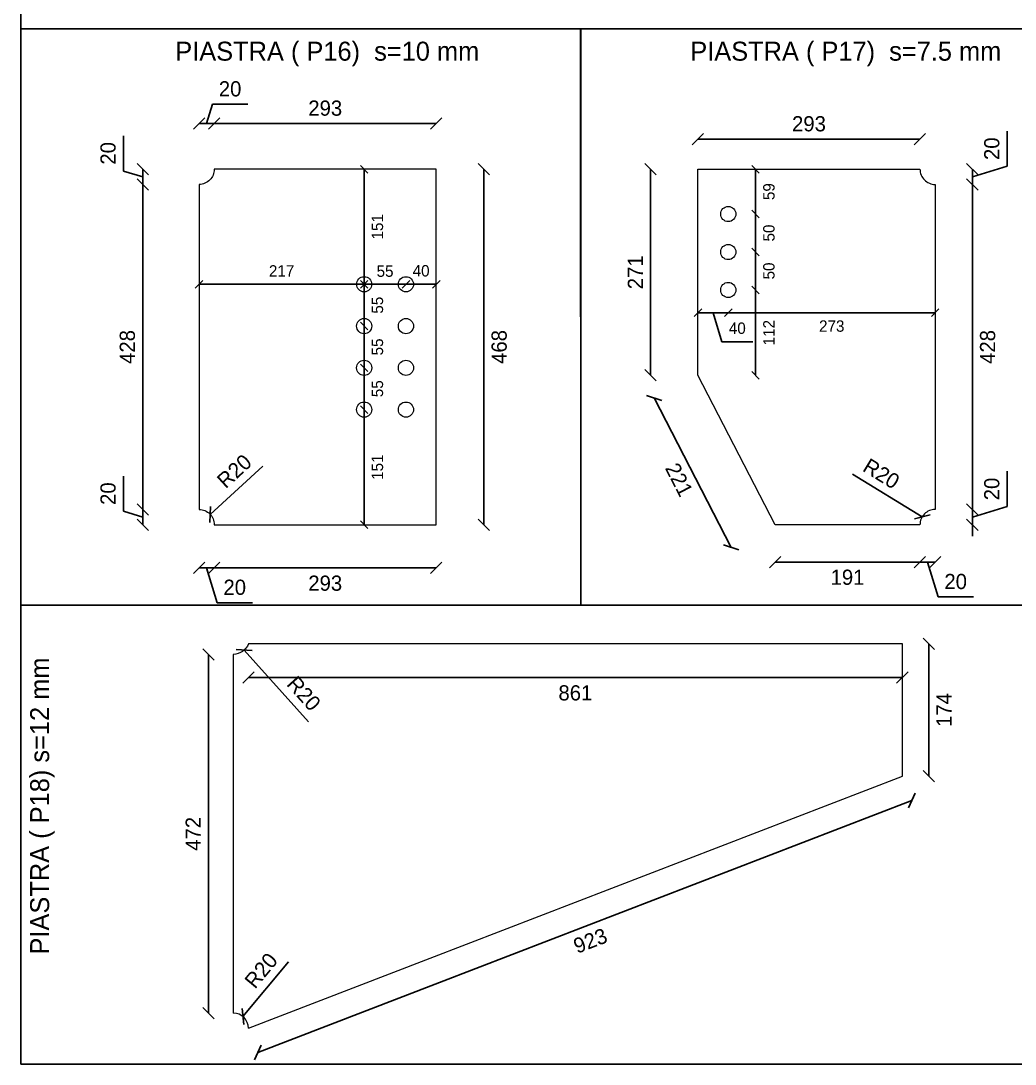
# Model space of a CAD drawing. Header units: millimetres. Extents: x -6949 to 549764, y -83146 to 127128.
# Drawn here: x 20491 to 21801, y -47002 to -45628 of the extents above; entities that cross this region are included whole.
import ezdxf

# ---------------------------------------------------------------- set-up
doc = ezdxf.new("R2010")
doc.units = ezdxf.units.MM
doc.layers.add('piastra', color=6, linetype='Continuous', lineweight=18)
doc.layers.add('quote', color=7, linetype='Continuous', lineweight=5, true_color=0x383838)
doc.styles.get("Standard").update_dxf_attribs({"font": ''})
doc.styles.get('Standard').set_extended_font_data('Bahnschrift Light')
doc.dimstyles.new('Q 1_10', dxfattribs={"dimtxt": 15, "dimasz": 10, "dimexe": 0.18, "dimexo": 0.0625, "dimgap": 10, "dimtad": 2, "dimdec": 0, "dimzin": 0, "dimdsep": 46, "dimtxsty": 'Standard', "dimblk": 'OBLIQUE', "dimcen": 0, "dimse1": 1, "dimse2": 1, "dimadec": 0, "dimazin": 0, "dimtfac": 1, "dimtdec": 0, "dimtofl": 0, "dimtmove": 1, "dimatfit": 3, "dimfxl": 1, "dimtolj": 1, "dimtzin": 0, "dimarcsym": 1})
doc.dimstyles.new('Q 1_15', dxfattribs={"dimtxt": 20, "dimasz": 15, "dimexe": 0.18, "dimexo": 0.0625, "dimgap": 10, "dimtad": 2, "dimdec": 0, "dimzin": 0, "dimdsep": 46, "dimtxsty": 'Standard', "dimblk": 'OBLIQUE', "dimcen": 0, "dimse1": 1, "dimse2": 1, "dimadec": 0, "dimazin": 0, "dimtfac": 1, "dimtdec": 0, "dimtofl": 0, "dimtmove": 1, "dimatfit": 3, "dimfxl": 1, "dimtolj": 1, "dimtzin": 0, "dimarcsym": 1})

# ---------------------------------------------------------------- blocks, each defined once
blk = doc.blocks.new('_Oblique')
at = {"color": 0, "linetype": 'ByBlock', "lineweight": -2}
blk.add_line((-0.5, -0.5), (0.5, 0.5), dxfattribs=at)
blk = doc.blocks.new('*D678')
at = {"layer": 'Defpoints', "color": 0, "transparency": 16777216}
for p in [(20726.1, -45843.6), (20651.9, -46271.6), (20726.1, -46271.6)]:
    blk.add_point(p, dxfattribs=at)
at = {"layer": 'quote', "color": 0, "lineweight": -2, "transparency": 16777216}
blk.add_line((20651.9, -45843.6), (20651.9, -46271.6), dxfattribs=at)
at = {"layer": 'quote', "color": 0, "lineweight": -2, "transparency": 16777216, "xscale": 15, "yscale": 15, "zscale": 15}
for p, rotation in [((20651.9, -45843.6), 90), ((20651.9, -46271.6), 270)]:
    blk.add_blockref('_Oblique', p, dxfattribs=dict(at, rotation=rotation))
at = {"layer": 'quote', "color": 0, "transparency": 16777216, "insert": (20631.7, -46057.6), "char_height": 20, "attachment_point": 5, "rotation": 90}
blk.add_mtext('\\A1;428', dxfattribs=at)
blk = doc.blocks.new('*D679')
at = {"layer": 'Defpoints', "color": 0, "transparency": 16777216}
for p in [(21038.6, -45763.5), (20746.1, -45823.6), (21038.6, -45823.6)]:
    blk.add_point(p, dxfattribs=at)
at = {"layer": 'quote', "color": 0, "lineweight": -2, "transparency": 16777216}
blk.add_line((20746.1, -45763.5), (21038.6, -45763.5), dxfattribs=at)
at = {"layer": 'quote', "color": 0, "lineweight": -2, "transparency": 16777216, "xscale": 15, "yscale": 15, "zscale": 15, "rotation": 180}
blk.add_blockref('_Oblique', (20746.1, -45763.5), dxfattribs=at)
at = {"layer": 'quote', "color": 0, "lineweight": -2, "transparency": 16777216, "xscale": 15, "yscale": 15, "zscale": 15}
blk.add_blockref('_Oblique', (21038.6, -45763.5), dxfattribs=at)
at = {"layer": 'quote', "color": 0, "transparency": 16777216, "insert": (20892.3, -45743.3), "char_height": 20, "attachment_point": 5}
blk.add_mtext('\\A1;293', dxfattribs=at)
blk = doc.blocks.new('*D680')
at = {"layer": 'Defpoints', "color": 0, "transparency": 16777216}
for p in [(20746.1, -46291.6), (21038.6, -46291.6), (21038.6, -46348.5)]:
    blk.add_point(p, dxfattribs=at)
at = {"layer": 'quote', "color": 0, "lineweight": -2, "transparency": 16777216}
blk.add_line((20746.1, -46348.5), (21038.6, -46348.5), dxfattribs=at)
at = {"layer": 'quote', "color": 0, "lineweight": -2, "transparency": 16777216, "xscale": 15, "yscale": 15, "zscale": 15, "rotation": 180}
blk.add_blockref('_Oblique', (20746.1, -46348.5), dxfattribs=at)
at = {"layer": 'quote', "color": 0, "lineweight": -2, "transparency": 16777216, "xscale": 15, "yscale": 15, "zscale": 15}
blk.add_blockref('_Oblique', (21038.6, -46348.5), dxfattribs=at)
at = {"layer": 'quote', "color": 0, "transparency": 16777216, "insert": (20892.3, -46368.7), "char_height": 20, "attachment_point": 5}
blk.add_mtext('\\A1;293', dxfattribs=at)
blk = doc.blocks.new('*D681')
at = {"layer": 'Defpoints', "color": 0, "transparency": 16777216}
for p in [(21038.6, -45823.6), (21101.3, -45823.6), (21038.6, -46291.6)]:
    blk.add_point(p, dxfattribs=at)
at = {"layer": 'quote', "color": 0, "lineweight": -2, "transparency": 16777216}
blk.add_line((21101.3, -46291.6), (21101.3, -45823.6), dxfattribs=at)
at = {"layer": 'quote', "color": 0, "lineweight": -2, "transparency": 16777216, "xscale": 15, "yscale": 15, "zscale": 15}
for p, rotation in [((21101.3, -45823.6), 90), ((21101.3, -46291.6), 270)]:
    blk.add_blockref('_Oblique', p, dxfattribs=dict(at, rotation=rotation))
at = {"layer": 'quote', "color": 0, "transparency": 16777216, "insert": (21121.5, -46057.6), "char_height": 20, "attachment_point": 5, "rotation": 90}
blk.add_mtext('\\A1;468', dxfattribs=at)
blk = doc.blocks.new('*D682')
at = {"layer": 'Defpoints', "color": 0, "transparency": 16777216}
for p in [(20651.9, -45823.6), (20726.1, -45823.6), (20726.1, -45843.6)]:
    blk.add_point(p, dxfattribs=at)
at = {"layer": 'quote', "color": 0, "lineweight": -2, "transparency": 16777216}
for p, q in [((20626.5, -45826), (20626.5, -45779.5)), ((20651.9, -45833.6), (20626.5, -45826)), ((20651.9, -45843.6), (20651.9, -45823.6))]:
    blk.add_line(p, q, dxfattribs=at)
at = {"layer": 'quote', "color": 0, "lineweight": -2, "transparency": 16777216, "xscale": 15, "yscale": 15, "zscale": 15}
for p, rotation in [((20651.9, -45823.6), 90), ((20651.9, -45843.6), 270)]:
    blk.add_blockref('_Oblique', p, dxfattribs=dict(at, rotation=rotation))
at = {"layer": 'quote', "color": 0, "transparency": 16777216, "insert": (20606.3, -45802.7), "char_height": 20, "attachment_point": 5, "rotation": 90}
blk.add_mtext('\\A1;20', dxfattribs=at)
blk = doc.blocks.new('*D683')
at = {"layer": 'Defpoints', "color": 0, "transparency": 16777216}
for p in [(20726.1, -46271.6), (20651.9, -46291.6), (20726.1, -46291.6)]:
    blk.add_point(p, dxfattribs=at)
at = {"layer": 'quote', "color": 0, "lineweight": -2, "transparency": 16777216}
for p, q in [((20626.5, -46274), (20626.5, -46227.5)), ((20651.9, -46271.6), (20651.9, -46291.6)), ((20651.9, -46281.6), (20626.5, -46274))]:
    blk.add_line(p, q, dxfattribs=at)
at = {"layer": 'quote', "color": 0, "lineweight": -2, "transparency": 16777216, "xscale": 15, "yscale": 15, "zscale": 15}
for p, rotation in [((20651.9, -46271.6), 90), ((20651.9, -46291.6), 270)]:
    blk.add_blockref('_Oblique', p, dxfattribs=dict(at, rotation=rotation))
at = {"layer": 'quote', "color": 0, "transparency": 16777216, "insert": (20606.3, -46250.7), "char_height": 20, "attachment_point": 5, "rotation": 90}
blk.add_mtext('\\A1;20', dxfattribs=at)
blk = doc.blocks.new('*D684')
at = {"layer": 'Defpoints', "color": 0, "transparency": 16777216}
for p in [(20746.1, -45763.5), (20746.1, -45823.6), (20726.1, -45843.6)]:
    blk.add_point(p, dxfattribs=at)
at = {"layer": 'quote', "color": 0, "lineweight": -2, "transparency": 16777216}
for p, q in [((20736.1, -45763.5), (20743.7, -45738.1)), ((20743.7, -45738.1), (20790.2, -45738.1)), ((20726.1, -45763.5), (20746.1, -45763.5))]:
    blk.add_line(p, q, dxfattribs=at)
at = {"layer": 'quote', "color": 0, "lineweight": -2, "transparency": 16777216, "xscale": 15, "yscale": 15, "zscale": 15, "rotation": 180}
blk.add_blockref('_Oblique', (20726.1, -45763.5), dxfattribs=at)
at = {"layer": 'quote', "color": 0, "lineweight": -2, "transparency": 16777216, "xscale": 15, "yscale": 15, "zscale": 15}
blk.add_blockref('_Oblique', (20746.1, -45763.5), dxfattribs=at)
at = {"layer": 'quote', "color": 0, "transparency": 16777216, "insert": (20767, -45717.9), "char_height": 20, "attachment_point": 5}
blk.add_mtext('\\A1;20', dxfattribs=at)
blk = doc.blocks.new('*D685')
at = {"layer": 'Defpoints', "color": 0, "transparency": 16777216}
for p in [(20726.1, -46271.6), (20746.1, -46291.6), (20726.1, -46348.5)]:
    blk.add_point(p, dxfattribs=at)
at = {"layer": 'quote', "color": 0, "lineweight": -2, "transparency": 16777216}
for p, q in [((20746.1, -46348.5), (20726.1, -46348.5)), ((20736.1, -46348.5), (20749.8, -46394.3)), ((20749.8, -46394.3), (20796.4, -46394.3))]:
    blk.add_line(p, q, dxfattribs=at)
at = {"layer": 'quote', "color": 0, "lineweight": -2, "transparency": 16777216, "xscale": 15, "yscale": 15, "zscale": 15, "rotation": 180}
blk.add_blockref('_Oblique', (20726.1, -46348.5), dxfattribs=at)
at = {"layer": 'quote', "color": 0, "lineweight": -2, "transparency": 16777216, "xscale": 15, "yscale": 15, "zscale": 15}
blk.add_blockref('_Oblique', (20746.1, -46348.5), dxfattribs=at)
at = {"layer": 'quote', "color": 0, "transparency": 16777216, "insert": (20773.1, -46374.1), "char_height": 20, "attachment_point": 5}
blk.add_mtext('\\A1;20', dxfattribs=at)
blk = doc.blocks.new('*D686')
at = {"layer": 'Defpoints', "color": 0, "transparency": 16777216}
for p in [(21675.7, -45784.1), (21383.2, -45823.6), (21675.7, -45823.6)]:
    blk.add_point(p, dxfattribs=at)
at = {"layer": 'quote', "color": 0, "lineweight": -2, "transparency": 16777216}
blk.add_line((21383.2, -45784.1), (21675.7, -45784.1), dxfattribs=at)
at = {"layer": 'quote', "color": 0, "lineweight": -2, "transparency": 16777216, "xscale": 15, "yscale": 15, "zscale": 15, "rotation": 180}
blk.add_blockref('_Oblique', (21383.2, -45784.1), dxfattribs=at)
at = {"layer": 'quote', "color": 0, "lineweight": -2, "transparency": 16777216, "xscale": 15, "yscale": 15, "zscale": 15}
blk.add_blockref('_Oblique', (21675.7, -45784.1), dxfattribs=at)
at = {"layer": 'quote', "color": 0, "transparency": 16777216, "insert": (21529.5, -45763.9), "char_height": 20, "attachment_point": 5}
blk.add_mtext('\\A1;293', dxfattribs=at)
blk = doc.blocks.new('*D687')
at = {"layer": 'Defpoints', "color": 0, "transparency": 16777216}
for p in [(21383.2, -45823.6), (21320.9, -46094.9), (21383.2, -46094.9)]:
    blk.add_point(p, dxfattribs=at)
at = {"layer": 'quote', "color": 0, "lineweight": -2, "transparency": 16777216}
blk.add_line((21320.9, -45823.6), (21320.9, -46094.9), dxfattribs=at)
at = {"layer": 'quote', "color": 0, "lineweight": -2, "transparency": 16777216, "xscale": 15, "yscale": 15, "zscale": 15}
for p, rotation in [((21320.9, -45823.6), 90), ((21320.9, -46094.9), 270)]:
    blk.add_blockref('_Oblique', p, dxfattribs=dict(at, rotation=rotation))
at = {"layer": 'quote', "color": 0, "transparency": 16777216, "insert": (21300.8, -45959.3), "char_height": 20, "attachment_point": 5, "rotation": 90}
blk.add_mtext('\\A1;271', dxfattribs=at)
blk = doc.blocks.new('*D688')
at = {"layer": 'Defpoints', "color": 0, "transparency": 16777216}
for p in [(21383.2, -46094.9), (21484.8, -46291.6), (21427.1, -46321.4)]:
    blk.add_point(p, dxfattribs=at)
at = {"layer": 'quote', "color": 0, "lineweight": -2, "transparency": 16777216}
blk.add_line((21325.5, -46124.7), (21427.1, -46321.4), dxfattribs=at)
at = {"layer": 'quote', "color": 0, "lineweight": -2, "transparency": 16777216, "xscale": 15, "yscale": 15, "zscale": 15}
for p, rotation in [((21325.5, -46124.7), 117.3238909274836), ((21427.1, -46321.4), 297.3238909274836)]:
    blk.add_blockref('_Oblique', p, dxfattribs=dict(at, rotation=rotation))
at = {"layer": 'quote', "color": 0, "transparency": 16777216, "insert": (21358.5, -46232.3), "char_height": 20, "attachment_point": 5, "rotation": 297.3239}
blk.add_mtext('\\A1;221', dxfattribs=at)
blk = doc.blocks.new('*D689')
at = {"layer": 'Defpoints', "color": 0, "transparency": 16777216}
for p in [(21484.8, -46291.6), (21675.7, -46291.6), (21675.7, -46340.8)]:
    blk.add_point(p, dxfattribs=at)
at = {"layer": 'quote', "color": 0, "lineweight": -2, "transparency": 16777216}
blk.add_line((21484.8, -46340.8), (21675.7, -46340.8), dxfattribs=at)
at = {"layer": 'quote', "color": 0, "lineweight": -2, "transparency": 16777216, "xscale": 15, "yscale": 15, "zscale": 15, "rotation": 180}
blk.add_blockref('_Oblique', (21484.8, -46340.8), dxfattribs=at)
at = {"layer": 'quote', "color": 0, "lineweight": -2, "transparency": 16777216, "xscale": 15, "yscale": 15, "zscale": 15}
blk.add_blockref('_Oblique', (21675.7, -46340.8), dxfattribs=at)
at = {"layer": 'quote', "color": 0, "transparency": 16777216, "insert": (21580.3, -46360.9), "char_height": 20, "attachment_point": 5}
blk.add_mtext('\\A1;191', dxfattribs=at)
blk = doc.blocks.new('*D690')
at = {"layer": 'Defpoints', "color": 0, "transparency": 16777216}
for p in [(21695.7, -45843.6), (21744.7, -45843.6), (21695.7, -46271.6)]:
    blk.add_point(p, dxfattribs=at)
at = {"layer": 'quote', "color": 0, "lineweight": -2, "transparency": 16777216}
blk.add_line((21744.7, -46271.6), (21744.7, -45843.6), dxfattribs=at)
at = {"layer": 'quote', "color": 0, "lineweight": -2, "transparency": 16777216, "xscale": 15, "yscale": 15, "zscale": 15}
for p, rotation in [((21744.7, -45843.6), 90), ((21744.7, -46271.6), 270)]:
    blk.add_blockref('_Oblique', p, dxfattribs=dict(at, rotation=rotation))
at = {"layer": 'quote', "color": 0, "transparency": 16777216, "insert": (21764.9, -46057.6), "char_height": 20, "attachment_point": 5, "rotation": 90}
blk.add_mtext('\\A1;428', dxfattribs=at)
blk = doc.blocks.new('*D691')
at = {"layer": 'Defpoints', "color": 0, "transparency": 16777216}
for p in [(21695.7, -46271.6), (21675.7, -46291.6), (21695.7, -46340.8)]:
    blk.add_point(p, dxfattribs=at)
at = {"layer": 'quote', "color": 0, "lineweight": -2, "transparency": 16777216}
for p, q in [((21675.7, -46340.8), (21695.7, -46340.8)), ((21685.7, -46340.8), (21699.5, -46386.7)), ((21699.5, -46386.7), (21746, -46386.7))]:
    blk.add_line(p, q, dxfattribs=at)
at = {"layer": 'quote', "color": 0, "lineweight": -2, "transparency": 16777216, "xscale": 15, "yscale": 15, "zscale": 15, "rotation": 180}
blk.add_blockref('_Oblique', (21675.7, -46340.8), dxfattribs=at)
at = {"layer": 'quote', "color": 0, "lineweight": -2, "transparency": 16777216, "xscale": 15, "yscale": 15, "zscale": 15}
blk.add_blockref('_Oblique', (21695.7, -46340.8), dxfattribs=at)
at = {"layer": 'quote', "color": 0, "transparency": 16777216, "insert": (21722.7, -46366.5), "char_height": 20, "attachment_point": 5}
blk.add_mtext('\\A1;20', dxfattribs=at)
blk = doc.blocks.new('*D692')
at = {"layer": 'Defpoints', "color": 0, "transparency": 16777216}
for p in [(21695.7, -46271.6), (21744.7, -46271.6), (21695.7, -46291.6)]:
    blk.add_point(p, dxfattribs=at)
at = {"layer": 'quote', "color": 0, "lineweight": -2, "transparency": 16777216}
for p, q in [((21790.6, -46267.8), (21790.6, -46221.3)), ((21744.7, -46271.6), (21744.7, -46256.6)), ((21744.7, -46281.6), (21790.6, -46267.8)), ((21744.7, -46291.6), (21744.7, -46271.6)), ((21744.7, -46291.6), (21744.7, -46306.6))]:
    blk.add_line(p, q, dxfattribs=at)
at = {"layer": 'quote', "color": 0, "lineweight": -2, "transparency": 16777216, "xscale": 15, "yscale": 15, "zscale": 15}
for p, rotation in [((21744.7, -46271.6), 270), ((21744.7, -46291.6), 90)]:
    blk.add_blockref('_Oblique', p, dxfattribs=dict(at, rotation=rotation))
at = {"layer": 'quote', "color": 0, "transparency": 16777216, "insert": (21770.4, -46244.6), "char_height": 20, "attachment_point": 5, "rotation": 90}
blk.add_mtext('\\A1;20', dxfattribs=at)
blk = doc.blocks.new('*D693')
at = {"layer": 'Defpoints', "color": 0, "transparency": 16777216}
for p in [(21695.7, -45823.6), (21744.7, -45823.6), (21695.7, -45843.6)]:
    blk.add_point(p, dxfattribs=at)
at = {"layer": 'quote', "color": 0, "lineweight": -2, "transparency": 16777216}
for p, q in [((21790.6, -45819.8), (21790.6, -45773.3)), ((21744.7, -45833.6), (21790.6, -45819.8)), ((21744.7, -45843.6), (21744.7, -45823.6))]:
    blk.add_line(p, q, dxfattribs=at)
at = {"layer": 'quote', "color": 0, "lineweight": -2, "transparency": 16777216, "xscale": 15, "yscale": 15, "zscale": 15}
for p, rotation in [((21744.7, -45823.6), 90), ((21744.7, -45843.6), 270)]:
    blk.add_blockref('_Oblique', p, dxfattribs=dict(at, rotation=rotation))
at = {"layer": 'quote', "color": 0, "transparency": 16777216, "insert": (21770.4, -45796.6), "char_height": 20, "attachment_point": 5, "rotation": 90}
blk.add_mtext('\\A1;20', dxfattribs=at)
blk = doc.blocks.new('*D939')
at = {"layer": 'Defpoints', "color": 0, "transparency": 16777216}
for p in [(20740.8, -46278.1), (20726.1, -46291.6)]:
    blk.add_point(p, dxfattribs=at)
at = {"layer": 'quote', "color": 0, "lineweight": -2, "transparency": 16777216}
blk.add_line((20809.9, -46214.4), (20740.8, -46278.1), dxfattribs=at)
at = {"layer": 'quote', "color": 0, "lineweight": -2, "transparency": 16777216, "xscale": 15, "yscale": 15, "zscale": 15, "rotation": 222.6615981457898}
blk.add_blockref('_Oblique', (20740.8, -46278.1), dxfattribs=at)
at = {"layer": 'quote', "color": 0, "transparency": 16777216, "insert": (20772.6, -46221.2), "char_height": 20, "attachment_point": 5, "rotation": 42.6616}
blk.add_mtext('\\A1;R20', dxfattribs=at)
blk = doc.blocks.new('*D940')
at = {"layer": 'Defpoints', "color": 0, "transparency": 16777216}
for p in [(21678.7, -46281.2), (21695.7, -46291.6)]:
    blk.add_point(p, dxfattribs=at)
at = {"layer": 'quote', "color": 0, "lineweight": -2, "transparency": 16777216}
blk.add_line((21587, -46225.1), (21678.7, -46281.2), dxfattribs=at)
at = {"layer": 'quote', "color": 0, "lineweight": -2, "transparency": 16777216, "xscale": 15, "yscale": 15, "zscale": 15, "rotation": 328.5579827585426}
blk.add_blockref('_Oblique', (21678.7, -46281.2), dxfattribs=at)
at = {"layer": 'quote', "color": 0, "transparency": 16777216, "insert": (21624.8, -46224.5), "char_height": 20, "attachment_point": 5, "rotation": 328.558}
blk.add_mtext('\\A1;R20', dxfattribs=at)
blk = doc.blocks.new('*D1135')
at = {"layer": 'Defpoints', "color": 0, "transparency": 16777216}
for p in [(20943.6, -45975.1), (20998.6, -45975.1), (20998.6, -45975.1)]:
    blk.add_point(p, dxfattribs=at)
at = {"layer": 'quote', "color": 0, "lineweight": -2, "transparency": 16777216}
blk.add_line((20943.6, -45975.1), (20998.6, -45975.1), dxfattribs=at)
at = {"layer": 'quote', "color": 0, "lineweight": -2, "transparency": 16777216, "xscale": 10, "yscale": 10, "zscale": 10, "rotation": 180}
blk.add_blockref('_Oblique', (20943.6, -45975.1), dxfattribs=at)
at = {"layer": 'quote', "color": 0, "lineweight": -2, "transparency": 16777216, "xscale": 10, "yscale": 10, "zscale": 10}
blk.add_blockref('_Oblique', (20998.6, -45975.1), dxfattribs=at)
at = {"layer": 'quote', "color": 0, "transparency": 16777216, "insert": (20971.1, -45957.9), "char_height": 15, "attachment_point": 5}
blk.add_mtext('\\A1;55', dxfattribs=at)
blk = doc.blocks.new('*D1136')
at = {"layer": 'Defpoints', "color": 0, "transparency": 16777216}
for p in [(20726.1, -45952.9), (20726.1, -45975.1), (20943.6, -45975.1)]:
    blk.add_point(p, dxfattribs=at)
at = {"layer": 'quote', "color": 0, "lineweight": -2, "transparency": 16777216}
blk.add_line((20943.6, -45975.1), (20726.1, -45975.1), dxfattribs=at)
at = {"layer": 'quote', "color": 0, "lineweight": -2, "transparency": 16777216, "xscale": 10, "yscale": 10, "zscale": 10, "rotation": 180}
blk.add_blockref('_Oblique', (20726.1, -45975.1), dxfattribs=at)
at = {"layer": 'quote', "color": 0, "lineweight": -2, "transparency": 16777216, "xscale": 10, "yscale": 10, "zscale": 10}
blk.add_blockref('_Oblique', (20943.6, -45975.1), dxfattribs=at)
at = {"layer": 'quote', "color": 0, "transparency": 16777216, "insert": (20834.8, -45957.5), "char_height": 15, "attachment_point": 5}
blk.add_mtext('\\A1;217', dxfattribs=at)
blk = doc.blocks.new('*D1137')
at = {"layer": 'Defpoints', "color": 0, "transparency": 16777216}
for p in [(21038.6, -45952.9), (20998.6, -45975.1), (21038.6, -45975.1)]:
    blk.add_point(p, dxfattribs=at)
at = {"layer": 'quote', "color": 0, "lineweight": -2, "transparency": 16777216}
blk.add_line((20998.6, -45975.1), (21038.6, -45975.1), dxfattribs=at)
at = {"layer": 'quote', "color": 0, "lineweight": -2, "transparency": 16777216, "xscale": 10, "yscale": 10, "zscale": 10, "rotation": 180}
blk.add_blockref('_Oblique', (20998.6, -45975.1), dxfattribs=at)
at = {"layer": 'quote', "color": 0, "lineweight": -2, "transparency": 16777216, "xscale": 10, "yscale": 10, "zscale": 10}
blk.add_blockref('_Oblique', (21038.6, -45975.1), dxfattribs=at)
at = {"layer": 'quote', "color": 0, "transparency": 16777216, "insert": (21018.6, -45957.4), "char_height": 15, "attachment_point": 5}
blk.add_mtext('\\A1;40', dxfattribs=at)
blk = doc.blocks.new('*D1138')
at = {"layer": 'Defpoints', "color": 0, "transparency": 16777216}
for p in [(20943.6, -46085.1), (20943.6, -46085.1), (20943.6, -46140.1)]:
    blk.add_point(p, dxfattribs=at)
at = {"layer": 'quote', "color": 0, "lineweight": -2, "transparency": 16777216}
blk.add_line((20943.6, -46140.1), (20943.6, -46085.1), dxfattribs=at)
at = {"layer": 'quote', "color": 0, "lineweight": -2, "transparency": 16777216, "xscale": 10, "yscale": 10, "zscale": 10}
for p, rotation in [((20943.6, -46085.1), 90), ((20943.6, -46140.1), 270)]:
    blk.add_blockref('_Oblique', p, dxfattribs=dict(at, rotation=rotation))
at = {"layer": 'quote', "color": 0, "transparency": 16777216, "insert": (20961.1, -46112.6), "char_height": 15, "attachment_point": 5, "rotation": 90}
blk.add_mtext('\\A1;55', dxfattribs=at)
blk = doc.blocks.new('*D1139')
at = {"layer": 'Defpoints', "color": 0, "transparency": 16777216}
for p in [(20943.6, -46030.1), (20943.6, -46030.1), (20943.6, -46085.1)]:
    blk.add_point(p, dxfattribs=at)
at = {"layer": 'quote', "color": 0, "lineweight": -2, "transparency": 16777216}
blk.add_line((20943.6, -46085.1), (20943.6, -46030.1), dxfattribs=at)
at = {"layer": 'quote', "color": 0, "lineweight": -2, "transparency": 16777216, "xscale": 10, "yscale": 10, "zscale": 10}
for p, rotation in [((20943.6, -46030.1), 90), ((20943.6, -46085.1), 270)]:
    blk.add_blockref('_Oblique', p, dxfattribs=dict(at, rotation=rotation))
at = {"layer": 'quote', "color": 0, "transparency": 16777216, "insert": (20961.1, -46057.6), "char_height": 15, "attachment_point": 5, "rotation": 90}
blk.add_mtext('\\A1;55', dxfattribs=at)
blk = doc.blocks.new('*D1140')
at = {"layer": 'Defpoints', "color": 0, "transparency": 16777216}
for p in [(20943.6, -45975.1), (20943.6, -45975.1), (20943.6, -46030.1)]:
    blk.add_point(p, dxfattribs=at)
at = {"layer": 'quote', "color": 0, "lineweight": -2, "transparency": 16777216}
blk.add_line((20943.6, -46030.1), (20943.6, -45975.1), dxfattribs=at)
at = {"layer": 'quote', "color": 0, "lineweight": -2, "transparency": 16777216, "xscale": 10, "yscale": 10, "zscale": 10}
for p, rotation in [((20943.6, -45975.1), 90), ((20943.6, -46030.1), 270)]:
    blk.add_blockref('_Oblique', p, dxfattribs=dict(at, rotation=rotation))
at = {"layer": 'quote', "color": 0, "transparency": 16777216, "insert": (20961.1, -46002.6), "char_height": 15, "attachment_point": 5, "rotation": 90}
blk.add_mtext('\\A1;55', dxfattribs=at)
blk = doc.blocks.new('*D1141')
at = {"layer": 'Defpoints', "color": 0, "transparency": 16777216}
for p in [(20943.6, -45823.6), (20943.6, -45823.6), (20943.6, -45975.1)]:
    blk.add_point(p, dxfattribs=at)
at = {"layer": 'quote', "color": 0, "lineweight": -2, "transparency": 16777216}
blk.add_line((20943.6, -45975.1), (20943.6, -45823.6), dxfattribs=at)
at = {"layer": 'quote', "color": 0, "lineweight": -2, "transparency": 16777216, "xscale": 10, "yscale": 10, "zscale": 10}
for p, rotation in [((20943.6, -45823.6), 90), ((20943.6, -45975.1), 270)]:
    blk.add_blockref('_Oblique', p, dxfattribs=dict(at, rotation=rotation))
at = {"layer": 'quote', "color": 0, "transparency": 16777216, "insert": (20961.1, -45899.4), "char_height": 15, "attachment_point": 5, "rotation": 90}
blk.add_mtext('\\A1;151', dxfattribs=at)
blk = doc.blocks.new('*D1142')
at = {"layer": 'Defpoints', "color": 0, "transparency": 16777216}
for p in [(20943.6, -46140.1), (20943.6, -46291.6), (20943.6, -46291.6)]:
    blk.add_point(p, dxfattribs=at)
at = {"layer": 'quote', "color": 0, "lineweight": -2, "transparency": 16777216}
blk.add_line((20943.6, -46140.1), (20943.6, -46291.6), dxfattribs=at)
at = {"layer": 'quote', "color": 0, "lineweight": -2, "transparency": 16777216, "xscale": 10, "yscale": 10, "zscale": 10}
for p, rotation in [((20943.6, -46140.1), 90), ((20943.6, -46291.6), 270)]:
    blk.add_blockref('_Oblique', p, dxfattribs=dict(at, rotation=rotation))
at = {"layer": 'quote', "color": 0, "transparency": 16777216, "insert": (20961.1, -46215.9), "char_height": 15, "attachment_point": 5, "rotation": 90}
blk.add_mtext('\\A1;151', dxfattribs=at)
blk = doc.blocks.new('*D1143')
at = {"layer": 'Defpoints', "color": 0, "transparency": 16777216}
for p in [(21423.2, -45823.6), (21459.1, -45823.6), (21423.2, -45882.6)]:
    blk.add_point(p, dxfattribs=at)
at = {"layer": 'quote', "color": 0, "lineweight": -2, "transparency": 16777216}
blk.add_line((21459.1, -45882.6), (21459.1, -45823.6), dxfattribs=at)
at = {"layer": 'quote', "color": 0, "lineweight": -2, "transparency": 16777216, "xscale": 10, "yscale": 10, "zscale": 10}
for p, rotation in [((21459.1, -45823.6), 90), ((21459.1, -45882.6), 270)]:
    blk.add_blockref('_Oblique', p, dxfattribs=dict(at, rotation=rotation))
at = {"layer": 'quote', "color": 0, "transparency": 16777216, "insert": (21476.8, -45853.1), "char_height": 15, "attachment_point": 5, "rotation": 90}
blk.add_mtext('\\A1;59', dxfattribs=at)
blk = doc.blocks.new('*D1144')
at = {"layer": 'Defpoints', "color": 0, "transparency": 16777216}
for p in [(21423.2, -45882.6), (21459.1, -45882.6), (21423.2, -45932.6)]:
    blk.add_point(p, dxfattribs=at)
at = {"layer": 'quote', "color": 0, "lineweight": -2, "transparency": 16777216}
blk.add_line((21459.1, -45932.6), (21459.1, -45882.6), dxfattribs=at)
at = {"layer": 'quote', "color": 0, "lineweight": -2, "transparency": 16777216, "xscale": 10, "yscale": 10, "zscale": 10}
for p, rotation in [((21459.1, -45882.6), 90), ((21459.1, -45932.6), 270)]:
    blk.add_blockref('_Oblique', p, dxfattribs=dict(at, rotation=rotation))
at = {"layer": 'quote', "color": 0, "transparency": 16777216, "insert": (21476.8, -45907.6), "char_height": 15, "attachment_point": 5, "rotation": 90}
blk.add_mtext('\\A1;50', dxfattribs=at)
blk = doc.blocks.new('*D1145')
at = {"layer": 'Defpoints', "color": 0, "transparency": 16777216}
for p in [(21423.2, -45932.6), (21459.1, -45932.6), (21423.2, -45982.6)]:
    blk.add_point(p, dxfattribs=at)
at = {"layer": 'quote', "color": 0, "lineweight": -2, "transparency": 16777216}
blk.add_line((21459.1, -45982.6), (21459.1, -45932.6), dxfattribs=at)
at = {"layer": 'quote', "color": 0, "lineweight": -2, "transparency": 16777216, "xscale": 10, "yscale": 10, "zscale": 10}
for p, rotation in [((21459.1, -45932.6), 90), ((21459.1, -45982.6), 270)]:
    blk.add_blockref('_Oblique', p, dxfattribs=dict(at, rotation=rotation))
at = {"layer": 'quote', "color": 0, "transparency": 16777216, "insert": (21476.8, -45957.6), "char_height": 15, "attachment_point": 5, "rotation": 90}
blk.add_mtext('\\A1;50', dxfattribs=at)
blk = doc.blocks.new('*D1146')
at = {"layer": 'Defpoints', "color": 0, "transparency": 16777216}
for p in [(21423.2, -45982.6), (21459.1, -45982.6), (21383.2, -46094.9)]:
    blk.add_point(p, dxfattribs=at)
at = {"layer": 'quote', "color": 0, "lineweight": -2, "transparency": 16777216}
blk.add_line((21459.1, -46094.9), (21459.1, -45982.6), dxfattribs=at)
at = {"layer": 'quote', "color": 0, "lineweight": -2, "transparency": 16777216, "xscale": 10, "yscale": 10, "zscale": 10}
for p, rotation in [((21459.1, -45982.6), 90), ((21459.1, -46094.9), 270)]:
    blk.add_blockref('_Oblique', p, dxfattribs=dict(at, rotation=rotation))
at = {"layer": 'quote', "color": 0, "transparency": 16777216, "insert": (21476.7, -46038.8), "char_height": 15, "attachment_point": 5, "rotation": 90}
blk.add_mtext('\\A1;112', dxfattribs=at)
blk = doc.blocks.new('*D1147')
at = {"layer": 'Defpoints', "color": 0, "transparency": 16777216}
for p in [(21423.2, -45932.6), (21383.2, -45959.3), (21423.2, -46012.5)]:
    blk.add_point(p, dxfattribs=at)
at = {"layer": 'quote', "color": 0, "lineweight": -2, "transparency": 16777216}
for p, q in [((21383.2, -46012.5), (21423.2, -46012.5)), ((21403.2, -46012.5), (21414.7, -46050.7)), ((21414.7, -46050.7), (21455.5, -46050.7))]:
    blk.add_line(p, q, dxfattribs=at)
at = {"layer": 'quote', "color": 0, "lineweight": -2, "transparency": 16777216, "xscale": 10, "yscale": 10, "zscale": 10, "rotation": 180}
blk.add_blockref('_Oblique', (21383.2, -46012.5), dxfattribs=at)
at = {"layer": 'quote', "color": 0, "lineweight": -2, "transparency": 16777216, "xscale": 10, "yscale": 10, "zscale": 10}
blk.add_blockref('_Oblique', (21423.2, -46012.5), dxfattribs=at)
at = {"layer": 'quote', "color": 0, "transparency": 16777216, "insert": (21435.1, -46033), "char_height": 15, "attachment_point": 5}
blk.add_mtext('\\A1;40', dxfattribs=at)
blk = doc.blocks.new('*D1148')
at = {"layer": 'Defpoints', "color": 0, "transparency": 16777216}
for p in [(21423.2, -45932.6), (21695.7, -46012.5), (21695.7, -46012.5)]:
    blk.add_point(p, dxfattribs=at)
at = {"layer": 'quote', "color": 0, "lineweight": -2, "transparency": 16777216}
blk.add_line((21423.2, -46012.5), (21695.7, -46012.5), dxfattribs=at)
at = {"layer": 'quote', "color": 0, "lineweight": -2, "transparency": 16777216, "xscale": 10, "yscale": 10, "zscale": 10, "rotation": 180}
blk.add_blockref('_Oblique', (21423.2, -46012.5), dxfattribs=at)
at = {"layer": 'quote', "color": 0, "lineweight": -2, "transparency": 16777216, "xscale": 10, "yscale": 10, "zscale": 10}
blk.add_blockref('_Oblique', (21695.7, -46012.5), dxfattribs=at)
at = {"layer": 'quote', "color": 0, "transparency": 16777216, "insert": (21559.5, -46030.2), "char_height": 15, "attachment_point": 5}
blk.add_mtext('\\A1;273', dxfattribs=at)
blk = doc.blocks.new('*D2030')
at = {"layer": 'Defpoints', "color": 0, "transparency": 16777216}
for p in [(20791.2, -46448.5), (21652.5, -46448.5), (21652.5, -46492.9)]:
    blk.add_point(p, dxfattribs=at)
at = {"layer": 'quote', "color": 0, "lineweight": -2, "transparency": 16777216}
blk.add_line((20791.2, -46492.9), (21652.5, -46492.9), dxfattribs=at)
at = {"layer": 'quote', "color": 0, "lineweight": -2, "transparency": 16777216, "xscale": 15, "yscale": 15, "zscale": 15, "rotation": 180}
blk.add_blockref('_Oblique', (20791.2, -46492.9), dxfattribs=at)
at = {"layer": 'quote', "color": 0, "lineweight": -2, "transparency": 16777216, "xscale": 15, "yscale": 15, "zscale": 15}
blk.add_blockref('_Oblique', (21652.5, -46492.9), dxfattribs=at)
at = {"layer": 'quote', "color": 0, "transparency": 16777216, "insert": (21221.8, -46513.1), "char_height": 20, "attachment_point": 5}
blk.add_mtext('\\A1;861', dxfattribs=at)
blk = doc.blocks.new('*D2031')
at = {"layer": 'Defpoints', "color": 0, "transparency": 16777216}
for p in [(20738.5, -46462.5), (20771.2, -46462.5), (20771.2, -46934.6)]:
    blk.add_point(p, dxfattribs=at)
at = {"layer": 'quote', "color": 0, "lineweight": -2, "transparency": 16777216}
blk.add_line((20738.5, -46934.6), (20738.5, -46462.5), dxfattribs=at)
at = {"layer": 'quote', "color": 0, "lineweight": -2, "transparency": 16777216, "xscale": 15, "yscale": 15, "zscale": 15}
for p, rotation in [((20738.5, -46462.5), 90), ((20738.5, -46934.6), 270)]:
    blk.add_blockref('_Oblique', p, dxfattribs=dict(at, rotation=rotation))
at = {"layer": 'quote', "color": 0, "transparency": 16777216, "insert": (20718.4, -46698.6), "char_height": 20, "attachment_point": 5, "rotation": 90}
blk.add_mtext('\\A1;472', dxfattribs=at)
blk = doc.blocks.new('*D2032')
at = {"layer": 'Defpoints', "color": 0, "transparency": 16777216}
for p in [(21652.5, -46622.5), (21664.9, -46654.6), (20791.2, -46954.6)]:
    blk.add_point(p, dxfattribs=at)
at = {"layer": 'quote', "color": 0, "lineweight": -2, "transparency": 16777216}
blk.add_line((20803.5, -46986.6), (21664.9, -46654.6), dxfattribs=at)
at = {"layer": 'quote', "color": 0, "lineweight": -2, "transparency": 16777216, "xscale": 15, "yscale": 15, "zscale": 15}
for p, rotation in [((21664.9, -46654.6), 21.08194607007865), ((20803.5, -46986.6), 201.0819460700786)]:
    blk.add_blockref('_Oblique', p, dxfattribs=dict(at, rotation=rotation))
at = {"layer": 'quote', "color": 0, "transparency": 16777216, "insert": (21241.5, -46839.4), "char_height": 20, "attachment_point": 5, "rotation": 21.0819}
blk.add_mtext('\\A1;923', dxfattribs=at)
blk = doc.blocks.new('*D2033')
at = {"layer": 'Defpoints', "color": 0, "transparency": 16777216}
for p in [(21652.5, -46448.5), (21687.3, -46448.5), (21652.5, -46622.5)]:
    blk.add_point(p, dxfattribs=at)
at = {"layer": 'quote', "color": 0, "lineweight": -2, "transparency": 16777216}
blk.add_line((21687.3, -46622.5), (21687.3, -46448.5), dxfattribs=at)
at = {"layer": 'quote', "color": 0, "lineweight": -2, "transparency": 16777216, "xscale": 15, "yscale": 15, "zscale": 15}
for p, rotation in [((21687.3, -46448.5), 90), ((21687.3, -46622.5), 270)]:
    blk.add_blockref('_Oblique', p, dxfattribs=dict(at, rotation=rotation))
at = {"layer": 'quote', "color": 0, "transparency": 16777216, "insert": (21707.4, -46535.5), "char_height": 20, "attachment_point": 5, "rotation": 90}
blk.add_mtext('\\A1;174', dxfattribs=at)
blk = doc.blocks.new('*D2034')
at = {"layer": 'Defpoints', "color": 0, "transparency": 16777216}
for p in [(20783.9, -46939.2), (20771.2, -46954.6)]:
    blk.add_point(p, dxfattribs=at)
at = {"layer": 'quote', "color": 0, "lineweight": -2, "transparency": 16777216}
blk.add_line((20843.9, -46866.9), (20783.9, -46939.2), dxfattribs=at)
at = {"layer": 'quote', "color": 0, "lineweight": -2, "transparency": 16777216, "xscale": 15, "yscale": 15, "zscale": 15, "rotation": 230.317871181657}
blk.add_blockref('_Oblique', (20783.9, -46939.2), dxfattribs=at)
at = {"layer": 'quote', "color": 0, "transparency": 16777216, "insert": (20807.9, -46878.6), "char_height": 20, "attachment_point": 5, "rotation": 50.3179}
blk.add_mtext('\\A1;R20', dxfattribs=at)
blk = doc.blocks.new('*D2035')
at = {"layer": 'Defpoints', "color": 0, "transparency": 16777216}
for p in [(20769.9, -46439.4), (20785.4, -46456.6)]:
    blk.add_point(p, dxfattribs=at)
at = {"layer": 'quote', "color": 0, "lineweight": -2, "transparency": 16777216}
blk.add_line((20870.4, -46551.2), (20785.4, -46456.6), dxfattribs=at)
at = {"layer": 'quote', "color": 0, "lineweight": -2, "transparency": 16777216, "xscale": 15, "yscale": 15, "zscale": 15, "rotation": 131.9746318472838}
blk.add_blockref('_Oblique', (20785.4, -46456.6), dxfattribs=at)
at = {"layer": 'quote', "color": 0, "transparency": 16777216, "insert": (20864.1, -46513.9), "char_height": 20, "attachment_point": 5, "rotation": 311.9746}
blk.add_mtext('\\A1;R20', dxfattribs=at)

msp = doc.modelspace()

# ---------------------------------------------------------------- linework, layer by layer
for points in [[(20491.4, -44295.6), (21850.2, -44295.7), (21850.3, -45638.6), (20491.4, -45638.7)], [(20491.4, -45638.7), (21228.7, -45638.7), (21229, -46397.4), (20491.4, -46397.4)], [(21850.2, -45638.5), (21228.9, -45638.7), (21229, -46397.4), (21850.3, -46397.4)], [(20491.4, -46397.4), (21850.3, -46397.5), (21850.3, -47001.7), (20491.5, -47001.8)]]:
    msp.add_lwpolyline(points, close=True)
at = {"layer": 'piastra'}
for points in [[(20726.1, -45843.6), (20726.1, -46271.6, -0.414214), (20746.1, -46291.6), (21038.6, -46291.6), (21038.6, -45823.6), (20746.1, -45823.6, -0.414214)], [(21675.7, -46291.6), (21484.8, -46291.6), (21383.2, -46094.9), (21383.2, -45823.6), (21675.7, -45823.6, 0.414214), (21695.7, -45843.6), (21695.7, -46271.6, 0.414214)]]:
    msp.add_lwpolyline(points, format="xyb", close=True, dxfattribs=at)
msp.add_lwpolyline([(20791.2, -46954.6), (21652.5, -46622.5), (21652.5, -46448.5), (20791.2, -46448.5, -0.284549), (20771.2, -46462.5), (20771.2, -46934.6)], format="xyb", dxfattribs=at)
for centre in [(21423.2, -45882.6), (21423.2, -45932.6), (20943.6, -45975.1), (20998.6, -45975.1), (21423.2, -45982.6), (20943.6, -46030.1), (20998.6, -46030.1), (20943.6, -46085.1), (20998.6, -46085.1), (20943.6, -46140.1), (20998.6, -46140.1)]:
    msp.add_circle(centre, 10, dxfattribs=at)
msp.add_arc((20771.2, -46954.6), 20, 0, 90, dxfattribs=at)

# ---------------------------------------------------------------- texts
at = {"char_height": 25, "attachment_point": 1}
for s, insert in [('{\\fBahnschrift Light|b0|i0|c0|p34;PIASTRA ( P16)  s=10 mm}', (20694.8, -45655.7)), ('{\\fBahnschrift Light|b0|i0|c0|p34;PIASTRA ( P17)  s=7.5 mm }', (21373.2, -45655.7))]:
    msp.add_mtext_dynamic_manual_height_columns(s, width=450.67, gutter_width=1, heights=[0], dxfattribs=dict(at, insert=insert))
at = {"insert": (20503.6, -46857.5), "char_height": 25, "attachment_point": 1, "rotation": 90}
msp.add_mtext_dynamic_manual_height_columns('{\\fBahnschrift Light|b0|i0|c0|p34;PIASTRA ( P18) s=12 mm}', width=450.67, gutter_width=1, heights=[0], dxfattribs=at)

# ---------------------------------------------------------------- dimensions: what is measured, and where the dimension line sits
at = {"layer": 'quote'}
for base, p1, p2, dimstyle, picture, middle in [((20746.1, -45763.5), (20726.1, -45843.6), (20746.1, -45823.6), 'Q 1_15', '*D684', (20753.7, -45717.9)), ((21038.5862, -45763.5392), (20746.0772, -45823.6037), (21038.5862, -45823.6037), 'Q 1_15', '*D679', (20892.3317, -45743.3329)), ((21675.7281, -45784.1483), (21383.219, -45823.6037), (21675.7281, -45823.6037), 'Q 1_15', '*D686', (21529.4735, -45763.9419)), ((21423.2, -46012.5), (21383.2, -45959.3), (21423.2, -45932.6), 'Q 1_10', '*D1147', (21424.7, -46033)), ((21695.7281, -46012.5229), (21423.219, -45932.6038), (21695.7281, -46012.5229), 'Q 1_10', '*D1148', (21559.4735, -46030.1777)), ((20726.1, -46348.5), (20746.1, -46291.6), (20726.1, -46271.6), 'Q 1_15', '*D685', (20759.8, -46374.1)), ((21695.7, -46340.8), (21675.7, -46291.6), (21695.7, -46271.6), 'Q 1_15', '*D691', (21709.5, -46366.5)), ((21038.5862, -46348.4616), (20746.0772, -46291.6037), (21038.5862, -46291.6037), 'Q 1_15', '*D680', (20892.3317, -46368.6679)), ((21675.7, -46340.8), (21484.8, -46291.6), (21675.7, -46291.6), 'Q 1_15', '*D689', (21580.3, -46360.9)), ((21652.5, -46492.9), (20791.2, -46448.5), (21652.5, -46448.5), 'Q 1_15', '*D2030', (21221.8, -46513.1))]:
    dim = msp.add_linear_dim(base=base, p1=p1, p2=p2, dimstyle=dimstyle, dxfattribs=at)
    dim.commit()
    dim.dimension.update_dxf_attribs({"geometry": picture, "text_midpoint": middle})
for base, p1, p2, angle, dimstyle, picture, middle in [((21744.7, -45823.6), (21695.7, -45843.6), (21695.7, -45823.6), 90, 'Q 1_15', '*D693', (21770.4, -45809.8)), ((20651.9, -45823.6), (20726.1, -45843.6), (20726.1, -45823.6), 90, 'Q 1_15', '*D682', (20606.3, -45816)), ((20943.5714756, -45823.6037385), (20943.5714756, -45975.1037385), (20943.5714756, -45823.6037385), 90, 'Q 1_10', '*D1141', (20961.1488483, -45899.3537385)), ((21101.3, -45823.6), (21038.6, -46291.6), (21038.6, -45823.6), 90, 'Q 1_15', '*D681', (21121.5, -46057.6)), ((21320.9, -46094.9), (21383.2, -45823.6), (21383.2, -46094.9), 90, 'Q 1_15', '*D687', (21300.8, -45959.3)), ((21459.1, -45823.6), (21423.2, -45882.6), (21423.2, -45823.6), 90, 'Q 1_10', '*D1143', (21476.8, -45853.1)), ((20651.9, -46271.6), (20726.1, -45843.6), (20726.1, -46271.6), 90, 'Q 1_15', '*D678', (20631.7, -46057.6)), ((21744.7, -45843.6), (21695.7, -46271.6), (21695.7, -45843.6), 90, 'Q 1_15', '*D690', (21764.9, -46057.6)), ((21459.1, -45882.6), (21423.2, -45932.6), (21423.2, -45882.6), 90, 'Q 1_10', '*D1144', (21476.8, -45907.6)), ((21459.1, -45932.6), (21423.2, -45982.6), (21423.2, -45932.6), 90, 'Q 1_10', '*D1145', (21476.8, -45957.6)), ((20943.6, -45975.1), (20943.6, -46030.1), (20943.6, -45975.1), 90, 'Q 1_10', '*D1140', (20961.1, -46002.6)), ((21459.1, -45982.6), (21383.2, -46094.9), (21423.2, -45982.6), 90, 'Q 1_10', '*D1146', (21476.7, -46038.8)), ((20943.6, -46030.1), (20943.6, -46085.1), (20943.6, -46030.1), 90, 'Q 1_10', '*D1139', (20961.1, -46057.6)), ((20943.6, -46085.1), (20943.6, -46140.1), (20943.6, -46085.1), 90, 'Q 1_10', '*D1138', (20961.1, -46112.6)), ((20943.5714756, -46291.6037385), (20943.5714756, -46140.1037385), (20943.5714756, -46291.6037385), 90, 'Q 1_10', '*D1142', (20961.1488483, -46215.8537385)), ((20651.9, -46291.6), (20726.1, -46271.6), (20726.1, -46291.6), 270, 'Q 1_15', '*D683', (20606.3, -46264)), ((21744.7, -46271.6), (21695.7, -46291.6), (21695.7, -46271.6), 90, 'Q 1_15', '*D692', (21770.4, -46257.8)), ((20738.5, -46462.5), (20771.2, -46934.6), (20771.2, -46462.5), 90, 'Q 1_15', '*D2031', (20718.4, -46698.6))]:
    dim = msp.add_linear_dim(base=base, p1=p1, p2=p2, angle=angle, dimstyle=dimstyle, dxfattribs=at)
    dim.commit()
    dim.dimension.update_dxf_attribs({"geometry": picture, "text_midpoint": middle})
for base, p1, p2, picture, middle in [((20726.0772, -45975.1037), (20943.5715, -45975.1037), (20726.0772, -45952.9461), '*D1136', (20834.8243, -45975.1037)), ((20998.6, -45975.1), (20943.6, -45975.1), (20998.6, -45975.1), '*D1135', (20971.1, -45975.5)), ((21038.6, -45975.1), (20998.6, -45975.1), (21038.6, -45952.9), '*D1137', (21018.6, -45975.1))]:
    dim = msp.add_linear_dim(base=base, p1=p1, p2=p2, dimstyle='Q 1_10', dxfattribs=at)
    dim.commit()
    dim.dimension.update_dxf_attribs({"geometry": picture, "text_midpoint": middle, "dimtype": 160})
for p1, p2, distance, picture, middle in [((21383.2, -46094.9), (21484.8, -46291.6), -65, '*D688', (21358.5, -46232.3)), ((21652.5, -46622.5), (21652.5, -46448.5), -34.8, '*D2033', (21707.4, -46535.5)), ((20791.2, -46954.6), (21652.5, -46622.5), -34.3, '*D2032', (21241.5, -46839.4))]:
    dim = msp.add_aligned_dim(p1=p1, p2=p2, distance=distance, dimstyle='Q 1_15', dxfattribs=at)
    dim.commit()
    dim.dimension.update_dxf_attribs({"geometry": picture, "text_midpoint": middle})
for center, mpoint, picture, middle in [((20726.1, -46291.6), (20740.8, -46278.1), '*D939', (20786.3, -46236.1)), ((20771.2, -46954.6), (20783.9, -46939.2), '*D2034', (20823.5, -46891.5))]:
    dim = msp.add_radius_dim(center=center, mpoint=mpoint, dimstyle='Q 1_15', dxfattribs=at)
    dim.commit()
    dim.dimension.update_dxf_attribs({"geometry": picture, "text_midpoint": middle})
dim = msp.add_radius_dim(center=(21695.7, -46291.6), mpoint=(21678.7, -46281.2), dimstyle='Q 1_15', dxfattribs=at)
dim.commit()
dim.dimension.update_dxf_attribs({"geometry": '*D940', "text_midpoint": (21614.2, -46241.8), "dimtype": 164})
dim = msp.add_radius_dim(center=(20769.9, -46439.4), mpoint=(20785.4, -46456.6), text='R20', dimstyle='Q 1_15', dxfattribs=at)
dim.commit()
dim.dimension.update_dxf_attribs({"geometry": '*D2035', "text_midpoint": (20849.1, -46527.4), "dimtype": 164})

doc.saveas('drawing.dxf')
